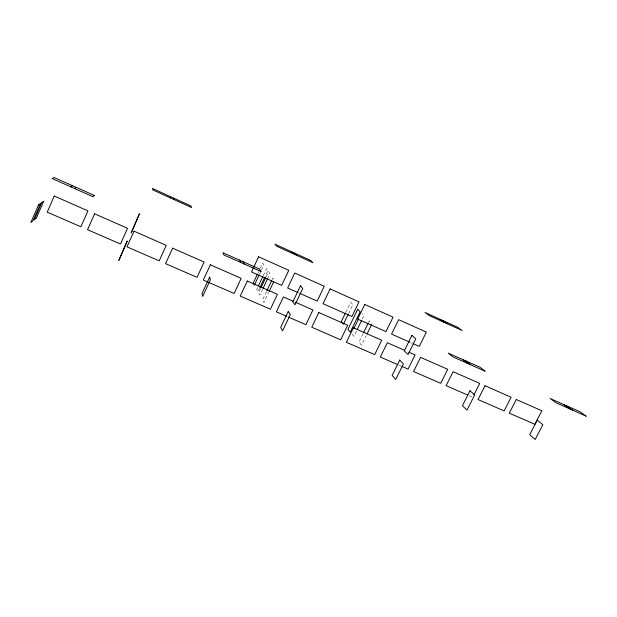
<?xml version="1.0" encoding="UTF-8"?>
<svg xmlns="http://www.w3.org/2000/svg" width="617" height="617" viewBox="0 0 617 617"><rect width="100%" height="100%" fill="white"/><g stroke="black" fill="none" stroke-linecap="round" stroke-linejoin="round"><path stroke-width="0.46" stroke-dasharray="3.08 2.31" d="M257.744 273.431L258.562 271.688M260.189 268.21L262.641 262.996L263.891 264.832L261.515 269.891M259.541 274.11L261.122 270.74M257.567 287.676L256.749 289.404L257.975 291.648L259.556 288.286M263.251 275.568L266.498 268.65L267.847 270.632L265.086 276.516M260.582 288.563L258.6 292.797L259.873 295.134L262.688 289.134M266.151 276.717L268.542 271.642L269.945 273.701L267.932 277.989M266.498 291.532L262.518 299.993L263.891 302.531L268.742 292.234M272.082 279.686L272.876 277.997L274.403 280.226M345.721 312.487L350.603 302.376L352.901 304.644L348.775 313.174M356.418 331.121L353.903 336.304L351.466 333.504M362.287 319.035L363.961 315.588L362.032 313.683M363.097 333.62L358.963 342.119L361.593 345.142L366.213 335.671M368.48 322.568L369.305 320.863L372.082 323.617M398.513 364.963L401.112 366.097M469.298 395.759L471.874 396.878M410.629 342.551L412.364 343.322"/><path stroke-width="0.93" d="M257.343 274.303L253.263 282.995L254.397 285.077L259.148 274.958M258.376 285.941L262.842 276.431M259.95 287.445L264.693 277.357M260.983 287.715L265.757 277.565M263.097 288.27L267.531 278.845M266.899 290.684L271.681 280.534M269.151 291.378L273.593 281.946M345.312 313.328L341.247 321.758L342.875 323.632M343.422 324.257L348.366 314.022M353.95 328.391L358.5 319.012M357.258 329.393L361.446 320.763M363.513 332.764L368.064 323.416M367.046 333.944L371.665 324.473M473.972 394.811L479.741 383.404L453.109 371.681L446.099 385.664L467.578 395.011M74.626 188.555L76.13 187.321M70.909 186.897L72.482 185.702M286.789 316.367L276.37 311.832L283.411 296.954L292.967 301.158M288.525 317.123L305.901 324.681L312.942 309.958L295.574 302.307M397.649 364.585L380.311 357.05L387.337 342.72L404.667 350.348M401.983 366.475L408.045 369.113L415.071 354.929L409.002 352.261M298.073 292.62L287.653 288L294.741 273.022L324.264 286.28L317.177 301.096L299.808 293.391M409.765 342.165L391.564 334.09L398.636 319.675L426.362 332.123L419.298 346.392L413.228 343.7M566.46 405.77L572.483 410.089M563.745 404.559L569.738 408.863M442.859 320.578L447.248 323.771M439.906 319.236L444.248 322.406M465.688 360.876L470.362 364.647M462.796 359.588L467.431 363.344M294.486 253.078L296.646 255.315M291.247 251.605L293.36 253.818M242.905 261.623L244.232 264.022M239.589 260.15L240.861 262.526M173.824 198.18L174.017 199.569M170.354 196.599L170.477 197.964M152.862 188.648L152.692 189.874L191.586 207.551L191.1 206.039L152.862 188.648M139.411 213.875L131.236 232.856L139.411 213.875M127.187 241.093L118.865 260.389L127.187 241.093M38.555 204.829L30.85 222.536L33.102 220.724L40.683 203.317L38.555 204.829M41.717 202.577L34.197 219.845L36.341 218.125L43.738 201.142L41.717 202.577M54.25 196.044L47.208 212.148L80.889 226.801L87.93 210.875L54.25 196.044M94.594 213.806L87.552 229.694L120.477 244.023L127.526 228.305L94.594 213.806M134.043 231.174L126.994 246.854L159.201 260.868L166.251 245.358L134.043 231.174M172.613 248.165L165.564 263.636L197.07 277.341L204.119 262.04L172.613 248.165M210.351 264.786L203.302 280.049L234.128 293.461L241.178 278.36L210.351 264.786M209.626 277.087L202.029 293.522L202.677 296.445L210.405 279.748L209.626 277.087M247.278 281.043L240.229 296.114L270.4 309.233L277.442 294.324L247.278 281.043M258.616 256.803L251.52 271.974L281.684 285.347L288.779 270.346L258.616 256.803M288.286 311.431L280.689 327.411L282.594 330.82L290.314 314.585L288.286 311.431M300.502 285.717L292.851 301.813L294.965 304.813L302.739 288.471L300.502 285.717M318.781 312.534L311.747 327.218L340.661 339.797L347.695 325.259L318.781 312.534M330.11 288.903L323.023 303.687L351.929 316.513L359.009 301.883L330.11 288.903M357.659 309.356L347.934 329.439L350.279 332.131L360.135 311.801L357.659 309.356M353.418 327.781L346.384 342.288L374.704 354.605L381.73 340.252L353.418 327.781M364.732 304.451L357.652 319.051L385.964 331.607L393.037 317.161L364.732 304.451M399.716 360.097L392.142 375.445L395.728 379.486L403.425 363.907L399.716 360.097M411.894 335.401L404.274 350.857L408.061 354.52L415.812 338.833L411.894 335.401M420.563 357.351L413.537 371.503L440.723 383.327L447.734 369.313L420.563 357.351M469.977 390.769L462.426 405.724L467 410.143L474.674 394.965L469.977 390.769M485.008 385.725L478.013 399.546L504.12 410.907L511.107 397.225L485.008 385.725M516.275 399.5L509.287 413.151L534.885 424.288L541.865 410.76L516.275 399.5M537.245 420.146L529.718 434.723L535.201 439.481L542.852 424.689L537.245 420.146M94.262 195.404L93.082 196.761L52.221 178.583L54.119 177.519L94.262 195.404M260.976 271.472L223.917 254.983L222.914 252.723L259.379 268.966L260.976 271.472M484.954 371.141L452.677 356.773L448.243 353.109L480.08 367.285L484.954 371.141M586.15 416.166L555.925 402.716L550.109 398.489L579.949 411.778L586.15 416.166M310.582 260.397L274.966 244.193L276.817 246.299L312.996 262.742L310.582 260.397M457.559 327.265L425.036 312.472L429.17 315.557L462.156 330.55L457.559 327.265"/></g></svg>
